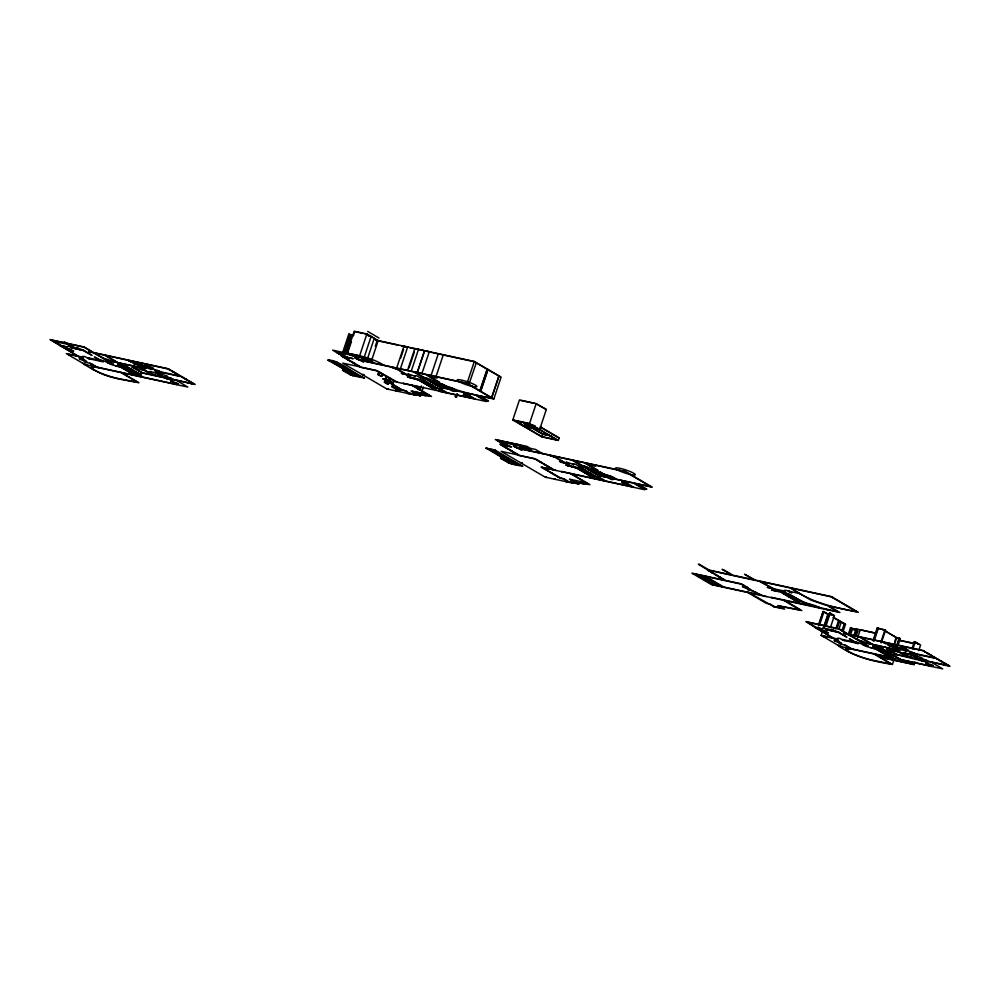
<?xml version="1.0" encoding="UTF-8"?>
<svg xmlns="http://www.w3.org/2000/svg" width="1000" height="1000" viewBox="0 0 1000 1000"><rect width="100%" height="100%" fill="white"/><g stroke="black" fill="none" stroke-linecap="round" stroke-linejoin="round"><path stroke-width="1.5" d="M392.962 380.363L376.55 370.737L360.737 367.312L341.488 356.025L348.738 334.225L353.6 335.275M343.387 353.325L349.675 334.425L350.962 335.188M344.312 353.525L350.6 334.625M345.25 353.725L351.525 334.837M362.525 357.825L350.662 355.25L346.925 353.038L354.175 331.238L366.887 333.988L378.188 340.613L371.425 360.962M347.438 353.363L351.388 341.75M353.237 335.925L354.688 331.562L363.013 333.375M366.887 333.988L359.625 355.788L370.938 362.425L467.05 383.275L493.837 398.975L501.087 377.163L474.3 361.475L377.262 340.412L374.65 338.888M364.325 356.812L371.1 336.463L370.175 336.262M367.5 358.675L374.275 338.325L366.55 334.137M375.325 346.225L376.775 341.875M382.587 373.938L381.763 376.425L380.825 376.225L377.85 374.475L378.675 371.987M381.763 376.425L378.775 374.675L379.613 372.188M389 382.15L388.325 384.188L387.388 383.988L384.412 382.238L385.087 380.213M386.213 376.413L385.163 379.588L388.137 381.337L389.062 381.538L390.125 378.35M387.15 376.613L386.087 379.787L389.062 381.538M388.325 384.188L385.337 382.45L386.025 380.412M387.388 383.988L388.062 381.95M388.137 381.337L388.837 379.212M393.9 380.562L393.075 383.038L390.1 381.3L390.913 378.825M400.65 358.175L403.55 349.462M400.3 388.787L399.725 390.55L394.9 388.512L391.925 386.763L392.625 384.625M399.725 390.55L392.85 386.962L393.562 384.825M395.825 388.713L396.538 386.575M396.737 388.8L397.325 387.038M418.6 349.425L414.875 348.612L407.525 370.363M409.087 367.8L414.4 351.812M425.138 351.025L424.538 350.675L417.287 372.475L424.637 350.737L429.288 351.737L421.938 373.488M417.863 389.412L418.825 386.512M418.787 389.625L419.762 386.712M419.975 390.312L421.425 385.962M421.938 391.463L423.387 387.1M431.087 375.475L438.338 353.663L438.938 354.012M436.05 376.55L443.3 354.738L443.888 355.087M457.512 394.175L456.55 397.038L455.962 396.688L456.925 393.775M467.05 383.275L474.3 361.475M469.412 382.975L476.337 362.663L475.4 362.463M487.188 369.087L479.938 390.887L487.35 369.113L486.413 368.913M487.887 369.487L480.625 391.287L488.038 369.525L487.113 369.325M498.9 375.938L491.637 397.75L499.05 375.975L498.125 375.775M540.513 426.95L559.163 437.875L558.312 440.425L541.575 436.788L512.8 419.925L519.45 399.938L536.188 403.575L546.312 409.5L539.663 429.487L523.775 426.037M558.312 440.425L529.538 423.562L536.188 403.575M556.825 439.9L541.95 436.662L542.8 434.125L521.375 421.562L520.525 424.113L524.475 426.188M818.688 624.612L823.037 611.538L823.975 611.737L827.95 614.075L823.6 627.15M818.363 626.1L823.2 611.562M819.613 624.812L823.975 611.737M839.812 646.325L821.15 635.388L822.613 631.038M824.963 624.475L828.35 614.3L834.388 615.612L830.525 627.238M825.238 626.112L829.587 613.025L834.388 615.612M825.863 626.25L830.212 613.162M835.75 629.062L838.65 620.337M836.838 627.962L839.262 620.7M837.225 628.188L839.65 620.925M838.913 629.175L841.325 621.912L840.55 621.737M841.888 630.925L844.312 623.65L843.375 623.45M843.075 631.625L845.5 624.35L833.5 617.325M848.1 634.913L850.525 627.638L857.7 631.5L856.25 635.862M849.038 635.112L851.45 627.837M850.225 635.812L852.638 628.538L850.525 627.638M853.688 636.1L855.612 630.288L854.688 630.087M855.325 635.662L856.775 631.3L852.862 628.95M857.487 638.138L860.288 629.725L876.425 633.225M872.987 640.625L877.175 628.013L884.95 629.875L885.55 630.225L881.35 642.837M873.6 640.763L877.8 628.15M874.087 641.05L878.288 628.438M880.75 642.5L884.95 629.875M894.7 641.712L896.1 637.5L882.6 629.587L877.175 628.013M894.388 644.65L896.725 637.638L883.225 629.725L885.55 630.225M896.712 645.15L899.05 638.138L896.725 637.638M897.337 645.288L899.663 638.275L900.25 638.625L897.925 645.625M862.212 642.175L848.938 634.688L859.475 636.975L871.975 644.3L867.175 643.25A6.2 0.938 18.4 0 0 859.038 640.312L868.3 646.025L863.025 644.887A5.812 0.875 18.4 0 0 870.65 647.638L876.075 649.212L889.575 657.125L838.875 646.125C854.688 657.013 873.763 661.525 892.425 664.438L894.287 658.825M911.975 648.675L914.312 641.675L915.238 641.875L920.6 645.013L918.737 650.612M912.913 648.875L915.238 641.875M892.425 664.438L880.25 657.3L914.075 664.638L915 661.825M852.55 629.075L856.762 629.087L875.962 633.35M156.175 372.8L164.3 377.562L172.062 378.65A6.2 0.938 18.4 0 1 174.375 379.75L195.125 384.475L168.337 368.775L93.775 352.6L84.262 347.013L50 339.588L59.525 345.163M922.425 659.675L926.15 660.2A5.812 0.875 18.4 0 0 919.45 657.925A5.812 0.875 18.4 0 0 921.737 657.613L911.038 654.6L919.175 659.375L926.925 660.45A6.2 0.938 18.4 0 1 929.25 661.562L950 666.275L923.213 650.575L848.65 634.4L839.125 628.825L805.8 621.587L832.312 637.812L821.15 635.388M347.675 357.375L341.725 356.175M336.587 352.5L340 353.237M342.537 354.812L339.2 354.025M500.4 442.088L503.8 442.887M506.337 444.462L500.625 442.2M167.55 377.863L171.275 378.387A5.812 0.875 18.4 0 0 164.575 376.125A5.812 0.875 18.4 0 0 166.863 375.8L149.975 371.45A5.812 0.875 18.4 0 1 148.3 372.188L144.925 370.213M98.888 367.55L92.725 366.675L90.763 367.537C104.3 377.738 122.8 379.525 138.925 382.75L121.287 372.4M853.763 649.35L846.025 648.7L845.638 649.35L848.4 651.7M339.012 353.525L338.162 353.338L338.988 353.488M503.95 443.375L504.9 443.6L504.012 443.425M363.825 358.25L362.912 358.062L363.85 358.263A6.2 0.938 18.4 0 1 370.988 360.688A6.2 0.938 18.4 0 1 372.25 362.275L367.025 360.125L370.225 362M419.588 395.637L420.487 395.825L417.337 393.975M522.188 446.45L521.287 446.262L522.212 446.463A6.2 0.938 18.4 0 1 529.362 448.875A6.2 0.938 18.4 0 1 530.612 450.475L524.462 448.125M577.95 483.837L578.862 484.025L575.712 482.175M364.375 333.663L367.475 334.338M367.15 335.288L369.325 335.763M368.537 335.763L369.775 336.025M404.025 346.262L407.75 347.062M350.262 334.775L353.162 335.412M375.838 340.325L398.325 345.2M401.725 345.95L408.237 347.362L407.65 347.013L400.387 368.812M409.663 347.663L417.85 349.438M431.962 352.5L418.5 349.363L411.238 371.163M433.038 352.738L473.963 361.613L500.487 376.825M346.925 353.038C359.812 355.688 372.75 358.263 383.963 365.25M350.012 354.875L339.237 352.537L347.375 357.312M362.075 357.562L350.913 355.15L348.137 353.512M341.488 356.025L352.575 358.438L353.162 358.787L343.013 356.575L361.075 367.163L376.875 370.588L397.562 382.262M342.775 356.788L345.75 358.525M347.337 359.462L350.312 361.2M351.9 362.137L354.875 363.875M420.025 377.688L426 379.125L439.888 387.262L463.137 392.312L473.85 398.587L436.962 390.588L416.925 378.837L407.312 376.763L418.387 379.925L436.337 390.45L403.175 383.263L403.775 383.6M438.787 382.163L425.788 374.538L414.625 372.125L428.013 379.562L424.637 377.587A5.812 0.875 18.4 0 1 432.262 380.337L438.088 381.75M426.5 379.412L427.425 379.625M356.463 364.812L359.45 366.55M520.975 400.487L534.362 403.4M430.062 381.512L431 381.712M441.962 384.012C457.65 391.625 475 394.95 492.312 398.425L466.712 383.425L426.712 374.738L439.712 382.362L433.825 381.075A6.2 0.938 18.4 0 0 441.962 384.012L442.65 384.425L437.488 382.75A4.65 0.7 18.4 0 0 438.162 383.45L438.55 383.688M438.162 383.45L431.488 382L426.925 379.325M417.188 379L423.7 380.412M438.713 383.713L437.775 383.512L445.037 385.825L441.875 384.263M359.938 366.85L342.738 363.113L386.788 388.925L415.15 395.075L414.062 394.438M329.738 360.588L337.175 362.2M418.312 379.65L424.825 381.062M328.275 360.412L330.125 360.812M419.35 380.262L425.863 381.675M433.338 383.425L434.275 383.625M420.4 380.875L426.9 382.287M421.438 381.488L427.95 382.9M422.488 382.1L428.988 383.512M436.312 385.175L437.25 385.375M423.525 382.713L430.025 384.125M546.312 409.5L535.85 403.725M424.562 383.312L431.075 384.725M425.6 383.925L432.113 385.337M426.65 384.538L433.15 385.95M493.837 398.975L464.075 392.512L475.375 399.137M427.688 385.15L434.2 386.562M377.85 374.475L378.775 374.675M477.312 396.15L481.962 397.163L488.512 401L483.862 399.988M428.725 385.763L435.238 387.175M429.775 386.375L436.275 387.788M430.812 386.987L440.8 389L447.35 392.837M470.387 396.55L464.487 395.275A7.362 1.113 18.4 0 1 466.613 394.35M344.113 370.462L355.487 372.925M387.587 379.875L382.713 378.812L401.763 389.975L405.025 390.688L410.975 394.175M383.3 379.162L388.075 380.2M393.462 381.362L420.5 387.238M439.263 391.3L486.538 401.562L475.225 394.938M343.237 370.637L345.1 371.037M390.1 381.3L389.162 381.087L393.075 383.038M455.962 396.688L455.025 396.488L456.55 397.038M350.05 374.625L351.912 375.025M384.412 382.238L385.337 382.45M352.9 375.613L354.663 376M356.525 376.4L358.387 376.8M360.225 377.2L362.1 377.612M391.925 386.763L392.85 386.962M423.738 394.525L429.988 395.887M406.062 391.2L406.75 391.35L402.088 389.825L384.237 379.363M416.413 393.775L426.025 395.863L421.85 393.425L412.238 391.337L418.988 395.288L409.237 393.062M417.938 394.325L431.512 396.438L413.062 385.625M409.888 393.537L420.487 395.825M512.8 419.925L529.538 423.562M513.4 420.275L529.212 423.7L557.388 440.213M524.7 423.512L535.112 425.775M534.237 425.8L525.288 423.862L524.45 426.413L529.3 428.338L526.325 426.6M526.925 426.95L540.25 429.837L541.1 427.3L540.175 427.088L557.675 437.35M542.8 434.125L551.725 436.062M543.35 434.45L525.65 424.412M544.837 434.762L547.812 435.412M558.225 437.675L559.163 437.875M53.375 341.225L68.225 344.438M54.5 341.875L55.438 342.075M71.912 346.538L68.2 345.725L71.775 347.825M57.475 343.625L58.412 343.825M73.112 347.238L77.6 348.212M518.85 444.837L496.838 440.062L506.362 445.637M146.775 364.312L168 368.925L180.5 376.25L155.15 370.6M59.988 345.775L60.912 345.975M169 369.5L169.925 369.7M520.363 445.725L509.2 443.3L507.1 442.062M502.7 442.062L520.837 446M138.375 364.538A5.812 0.875 18.4 0 0 130.75 361.788L127.55 360.15L105.538 355.363L118.038 362.7L143.375 368.05M62.362 347.175L63.288 347.375M100.1 359.9A5.812 0.875 18.4 0 1 107.725 362.663L111.912 363.562L93.462 352.75L89.275 351.85L88.663 351.488L92.85 352.4L83.925 347.163L52.45 340.337L61.388 345.562L67.4 347.1L61.8 346.1A5.425 0.825 18.4 0 0 68.913 348.663L73.713 351.25L67.275 349.712L60.125 345.513L66.137 347.038M171.975 371.25L172.9 371.45M172.763 371.712L173.7 371.912M152.325 367.575L143.425 365.788L137.475 362.3L146.15 364.175L149.35 365.825L148.725 365.688A5.812 0.875 18.4 0 0 147.05 366.425M175.75 373.462L176.675 373.663M141.975 366.425L133.1 363.4L142.8 365.65L136.85 362.163L128.162 360.275L130.75 361.788M149.412 368.038L151.975 368.738A6.2 0.938 18.4 0 1 160.113 371.675L154.537 370.462L161.5 372.488A6.2 0.938 18.4 0 1 159.713 373.275L159.488 373.375M176.537 373.925L177.463 374.125M517.475 447.95L521.663 448.862M522.45 449.025L526.638 449.938M516.525 447.85L625.413 471.475L652.2 487.175L598.263 475.462L584.362 467.325L578.787 466.112L575.413 464.137A5.812 0.875 18.4 0 0 573.737 464.875A5.812 0.875 18.4 0 0 566.112 462.125L569.487 464.1L561.112 462.275L559.525 461.35L563.562 462.225L555.425 457.463L548.812 455.075L519.675 448.75L522.05 450.138L521.35 449.988L513.2 445.9L517.663 448.312M501.15 444.988L504.125 446.725M179.513 375.662L180.45 375.863M107.338 360.375L94.062 352.875L104.612 355.163L117.112 362.488L112.3 361.45A6.2 0.938 18.4 0 0 104.162 358.512L113.425 364.225L108.15 363.075A5.812 0.875 18.4 0 0 115.775 365.838L124.2 367.837M182.087 377.175L183.025 377.375M505.712 447.663L508.688 449.4M145.325 370.45L131.838 367.512M185.075 378.925L186 379.125M185.863 379.387L186.788 379.588M97.025 367.137L90.775 363.475L85.188 362.262A5.812 0.875 18.4 0 1 86.862 361.538A5.812 0.875 18.4 0 1 79.237 358.775L84.825 359.988L78.975 356.562L83.387 357.375L78.587 356.337L67.675 349.938M88.038 358.387L88.812 358.55L87.225 357.625L100.25 360.45L94.4 357.025L95.013 357.15L103.462 361.875L88.425 358.612L85.062 356.637A5.812 0.875 18.4 0 0 83.387 357.375M119.575 365.125L126.088 366.538M120.625 365.737L127.125 367.15M510.275 450.337L513.25 452.075M121.662 366.35L128.175 367.762M68.662 354.988L70.525 355.387L68.737 354.338L78.037 356.362L83.888 359.787M79.725 357.35L80.65 357.55M188.837 381.138L189.775 381.337M122.7 366.962L129.213 368.375M569.087 463.862L565.675 463.125L553.775 456.15L572.062 460.112L583.975 467.088L578.387 465.887M585.988 467.525L573 460.312L584.163 462.738L598.088 470.562L585.087 462.938L625.075 471.625L650.675 486.625M596.925 471.875L589.862 470.2L583.013 465.788A5.812 0.875 18.4 0 1 590.638 468.537L596.062 469.712M134.312 368.062L142.45 372.825L156.788 375.675A5.812 0.875 18.4 0 0 149.162 372.925L144.075 370.175M189.638 381.6L190.562 381.8M596.462 469.95L590.638 468.537M123.75 367.575L130.25 368.988M584.862 467.612L585.788 467.812M82.7 359.087L83.625 359.288M124.15 368.05L121.825 367.537L135.325 375.462L175.15 384.087L172.763 382.7L178.35 383.913A5.812 0.875 18.4 0 0 170.725 381.15A5.812 0.875 18.4 0 0 172.4 380.425L164.438 377.812L140.562 372.638L142.025 372.8L133.688 367.925M124.787 368.188L131.3 369.6M125.825 368.787L132.338 370.2M514.837 453.013L517.812 454.75M192.613 383.338L193.538 383.537M126.875 369.4L133.375 370.812M174.375 379.75L193.6 383.925L181.1 376.6L156.537 371.413M187.9 382.863L192.55 383.875M588.438 469.712L589.362 469.913M127.912 370.012L134.425 371.425M575.562 467.2L582.425 468.587L602.463 480.337M596.525 471.65A4.65 0.7 18.4 0 1 595.862 470.95L601.025 472.625L600.325 472.212C605.3 475.387 611.538 475.35 616.263 479.15M597.075 471.912L596.15 471.712L603.4 474.025L600.25 472.45M128.95 370.625L135.463 372.038M518.312 455.037L501.1 451.312L545.15 477.125L573.513 483.275L572.425 482.638M576.675 467.85L583.188 469.263M488.1 448.787L495.538 450.4M130 371.238L136.5 372.65M486.637 448.612L488.5 449.012M577.725 468.462L584.225 469.875M591.712 471.625L592.638 471.825M131.037 371.85L137.55 373.263M578.763 469.075L585.275 470.487M132.075 372.45L138.963 373.875M537.05 460.188L537.975 460.387M139.362 374.1L124.975 365.887M579.8 469.688L586.312 471.1M91.037 363.975L91.962 364.175M133.5 373.3L140.625 374.85L125.55 366.012M580.85 470.3L587.35 471.712M594.688 473.375L595.612 473.575M133.887 373.525L141.637 375.213L126.163 366.138L117.8 364.325L137.65 375.962M581.888 470.913L588.4 472.325M540.025 461.938L540.95 462.137M582.925 471.512L589.438 472.925M82.55 363.125L86.788 364.925M94.012 365.725L94.938 365.925M583.975 472.125L590.475 473.537M597.863 475.238L651.6 486.825M585.013 472.738L591.525 474.15M121.875 372.75L187.838 387.062L176.525 380.438M586.05 473.35L592.562 474.762M544.587 464.613L545.513 464.812M587.1 473.963L593.6 475.375M635.688 484.35L640.337 485.363L646.875 489.2L642.225 488.188M588.138 474.575L594.65 475.988M595.913 476.5L599.163 477.2L605.712 481.037M589.175 475.175L596.312 476.725M547.562 466.35L548.488 466.55M548.35 466.812L549.288 467.013M628.75 484.75L622.863 483.475A7.362 1.113 18.4 0 1 624.975 482.55M551.337 468.562L552.263 468.762M504.038 458.925L513.65 461.012M502.475 458.663L504.237 459.038M506.1 459.45L507.962 459.85L489.963 449.188M509.8 460.25L511.675 460.65L493.675 449.988M555.337 470.112L541.075 467.013L560.125 478.175L563.387 478.888L569.338 482.375M633.15 486.987L595.325 478.787L575.288 467.038L565.675 464.95L576.75 468.125L594.712 478.65L561.55 471.45L562.137 471.8M501.613 458.837L503.462 459.237M541.675 467.362L644.912 489.762L633.6 483.137M543.462 468.413L544.388 468.612M546.438 470.15L547.362 470.35M508.413 462.825L510.275 463.225M509.05 463.113L500.412 458.137L511.463 463.925M513.025 464.188L509.038 462.962M516.75 465L513.225 464.312L486.062 448.05M520.475 465.812L516.95 465.112L507.762 459.738M551 472.825L551.925 473.025M553.975 474.575L554.9 474.775M554.763 475.037L555.7 475.238M557.737 476.775L558.675 476.987M560.462 478.025L563.725 478.738L568.587 481.587L577.35 483.488L570.612 479.538M582.1 482.725L588.362 484.087M574.775 481.975L584.388 484.062L580.225 481.625M576.3 482.525L589.888 484.637L571.438 473.825M568.25 481.737L578.862 484.025M832.175 597.438L833.413 597.712M708.5 570.837L709.737 571.112M711.475 572.587L712.712 572.863M712.275 573.05L713.512 573.325M715.25 574.8L716.488 575.062M716.038 575.262L717.275 575.525M719.013 577L720.25 577.275M789.925 592.25L791.875 592.812L789.488 591.413M719.812 577.475L721.05 577.737M722.788 579.212L724.025 579.487M772.175 597.8L771.375 597.337L819.338 607.45A5.812 0.875 18.4 0 0 811.712 604.7C798.45 601.8 788.4 590.7 774.062 590.562L771.587 590.025L781.025 592.288L800.362 603.625M782.45 592.788L788.95 594.2M692.712 573.6L741.075 584.1L759.137 594.675L710.775 584.188M783.438 593.362L789.95 594.775M784.425 593.95L790.938 595.363M742.613 585L743.85 585.275M785.425 594.525L791.938 595.938M786.413 595.112L792.925 596.525M787.4 595.688L793.913 597.1M745.588 586.75L746.825 587.013M788.4 596.275L794.912 597.688M855.288 610.988L856.525 611.25M788.462 596.65L795.9 598.263M790.387 597.438L796.888 598.85M791.375 598.013L797.887 599.425M792.362 598.6L798.875 600.013M793.363 599.175L799.862 600.588M794.35 599.763L800.863 601.175M794.412 600.138L801.85 601.75M754.613 592.038L755.863 592.3M811.712 604.7C800.625 603.6 792.987 593.713 781.95 592.487L795.337 600.337M757.6 593.775L758.838 594.05M783.962 600.062L801.812 610.538L779.775 606.263L784.638 609.113L774.062 606.812L748.275 592.325M769.2 603.962L766.287 603.337L747.837 592.525M845.5 624.35L838.713 620.725M895.913 637.675L900.25 638.625M899.875 640.3L915.1 643.6M918.138 644.262L919.075 644.463L914.312 641.675M900.013 640.55L913.25 643.413M856.775 631.3L857.7 631.5M809.375 623.688L810.3 623.888M812.35 625.425L813.275 625.625M827.987 629.038L832.475 630.013M814.987 627.312L821.012 628.85M814.85 627.587L815.788 627.788M923.875 651.312L924.8 651.513M896.85 648.225L887.975 645.2L893.25 646.35A5.812 0.875 18.4 0 0 885.625 643.6L882.425 641.95L860.413 637.175L872.913 644.5L899.663 650.45L867.175 643.25M906.575 649.237L898.3 647.588L892.337 644.1L901.025 645.987L904.225 647.625L901.637 646.125L922.875 650.725L935.375 658.05L909.4 652.275L916.375 654.3A6.2 0.938 18.4 0 1 914.587 655.075C887.387 649.8 916.1 654.312 918.562 659.237L907.013 656.475M817.237 628.975L818.162 629.175M866.787 645.375L848.337 634.562L843.538 633.288L847.725 634.2L838.8 628.962L807.325 622.137L816.263 627.375L822.275 628.9L816.675 627.9A5.425 0.825 18.4 0 0 823.787 630.475L828.587 633.05L822.55 631.75L839.7 641.8L834.112 640.588A5.812 0.875 18.4 0 0 841.737 643.337A5.812 0.875 18.4 0 0 840.062 644.075L845.65 645.288L851.9 648.95M926.85 653.05L927.775 653.25M927.638 653.512L928.575 653.725M930.612 655.263L931.55 655.462M904.287 649.837L906.85 650.55A6.2 0.938 18.4 0 1 914.987 653.487M931.413 655.725L932.337 655.925M934.388 657.475L935.312 657.675M936.963 658.988L937.9 659.188M939.938 660.725L940.875 660.925M854.737 642.325L856.712 643.188M900.188 652.25L899.575 652.113L904.038 654.725A5.812 0.875 18.4 0 1 911.663 657.487L897.325 654.625L889.188 649.862L898.95 651.975L904.038 654.725M874.45 646.938L880.962 648.35M940.738 661.188L941.663 661.4M833.462 638.138L838.263 639.188A5.812 0.875 18.4 0 1 839.938 638.45L843.3 640.413M842.913 640.188L855.938 643.012M855.7 643.112L858.337 643.675L854.975 641.712A5.812 0.875 18.4 0 1 862.6 644.463L867.675 645.9M875.5 647.55L882 648.962M823.538 636.788L825.4 637.188L823.612 636.15L832.913 638.162L838.763 641.587M876.538 648.15L883.05 649.562M943.713 662.938L944.638 663.138M877.575 648.763L884.087 650.175M944.513 663.4L945.438 663.6M870.65 647.638L879.075 649.65M878.625 649.375L885.125 650.788M879.013 649.85L876.688 649.35L890.2 657.262L892.525 657.763L872.663 646.125L881.038 647.95L900.875 659.575M879.663 649.987L886.175 651.4M880.7 650.6L887.212 652.013M947.487 665.15L948.413 665.35M881.75 651.213L888.25 652.625M929.25 661.562L948.475 665.725L935.975 658.4L911.413 653.225M882.788 651.812L889.3 653.225M883.825 652.425L890.337 653.838M884.875 653.037L891.375 654.45M885.913 653.65L892.425 655.062M886.95 654.262L894.237 655.913M837.425 644.925L841.663 646.725M900.263 659.438L930.025 665.9L927.638 664.5L933.225 665.713A5.812 0.875 18.4 0 0 925.6 662.962A5.812 0.875 18.4 0 0 927.275 662.225L895.037 654.212L896.9 654.613C873.15 644.038 896.625 650.45 903.162 653.988A5.812 0.875 18.4 0 0 904.837 653.263M351.25 361.75L352.238 361.987M509.613 449.95L510.613 450.188M421.688 381.863L431.538 384.775M580.05 470.062L589.9 472.975M520.913 424.363L524.425 426.188M355.288 357.962L359.288 360.112M347.812 353.225L348.537 353.6M404.525 346.55L403.925 346.2L396.675 368M638.787 485.025L645.325 488.862M637.238 484.688L643.775 488.525M526.438 422.887L529.45 424.65L526.112 423.038M536.562 428.812L531.712 426.312L535.625 428.612M480.412 396.825L486.962 400.662M367.725 331.45L379.038 338.075M478.862 396.488L485.412 400.325M622.438 480.712L633.75 487.337M621.512 480.513L632.225 486.788M931.4 662.237L942.712 668.875L874.887 654.15L879.65 656.95L912.537 664.087L907.788 661.287M590.05 464.012L593.225 465.875A6.2 0.938 18.4 0 0 595.013 465.1M615.337 478.95L610.575 476.163L599.725 473.8L604.487 476.6M924.287 660.475L924.887 660.825L920.238 659.825L922.625 661.213M514.325 420.475L541.95 436.662M906.85 650.55L904.275 649.038L907.987 649.837L901.925 648.238A5.812 0.875 18.4 0 1 903.6 647.5M914.587 655.075L916.475 656.188M928.575 664.7L931.55 666.45M800.575 589.9L801.363 590.375M607.863 477.55L610.837 479.3A5.812 0.875 18.4 0 0 612.513 478.562M604.062 476.575L595.525 471.575L590.262 470.438L598.787 475.438M795.612 588.825L796.413 589.3M431.675 375.825L434.85 377.675A6.2 0.938 18.4 0 0 436.637 376.9M885.625 643.6L883.037 642.087L891.725 643.962L897.675 647.45L888.6 645.337M799.638 593.475L790.212 587.95L760.138 581.425L773.65 588.713M826.4 609.275L827.2 609.738M449.5 389.35L452.475 391.1A5.812 0.875 18.4 0 0 454.15 390.363M597.537 476.85L604.087 480.688M829.587 613.025L833.375 615.25M581.8 468.45L595.688 476.587M818.962 607.663L819.762 608.125M790.85 592.45L788.475 591.05L800.025 593.7L811.038 600.163L827.362 605.6L837.875 611.763L814.688 606.438M908.713 661.5L914.075 664.638M823.037 611.538L828.062 614.475M833.088 617.425L838.125 620.375M425.6 378.9L413.7 371.912L395.412 367.95L407.312 374.925M790.325 592.475L787.15 590.612A6.2 0.938 18.4 0 0 784.987 591.163M439.175 388.65L445.725 392.488M420.425 377.912L417.05 375.938A5.812 0.875 18.4 0 0 415.375 376.675A5.812 0.875 18.4 0 0 407.75 373.925L411.112 375.9L401.163 373.15L406.388 374.725M804.175 602.775L808.737 605.438M444.087 392.137L423.438 380.25L437.325 388.4M880.425 647.812L900.85 659.788M879.85 647.688L893.65 655.788M873.288 646.263L893.725 658.238M542.325 453.45L535.487 449.438L530.212 448.288L526.938 446.375L495.312 439.513L505.438 445.438M772.712 588.513L759.2 581.225L708.05 570.125L725.713 580.475L741.525 583.9L748.363 587.913L742.475 586.638A5.812 0.875 18.4 0 0 750.1 589.388A5.812 0.875 18.4 0 0 748.425 590.125C755.125 590.625 760.037 595.712 766.587 596.587M405.188 374.025L397.05 369.263L390.45 366.875L361.3 360.55L363.688 361.95L362.987 361.788L354.825 357.7L358.85 359.8L370.012 362.212L359.3 355.938L332.638 350.15L343.35 356.438M769.7 588L770.4 588.413M769.087 587.875L775.05 589.425A5.812 0.875 18.4 0 1 773.375 590.15M402.175 373.525L402.975 373.988M767.225 587.463L785 591.175M570.5 473.612L588.95 484.438M519.188 444.688L529.312 450.625M518.263 444.487L528.375 450.412M838.575 632.212L831.287 629.312L834.862 631.413M857.325 643.325L849.887 638.962L849.262 638.825L855.125 642.25L842.1 639.425L843.688 640.362M783.512 600.262L800.088 609.975L777.738 605.525L782.6 608.375L774.5 606.613L769.65 603.775M526.925 450.112L519.575 447.337L522.75 449.2M583.038 482.925L580.7 481.562L569.462 479.125L576.663 483.338M521.95 449.038L514.6 446.262L517.775 448.125M412.137 385.425L430.588 396.238M830.362 630.438L823.075 627.537L826.637 629.625M555.15 470.062L555.938 470.462M554.1 469.837L535.25 458.787L519.438 455.363L501.375 444.775L511.538 446.987L510.938 446.637L499.85 444.225L519.1 455.513L534.913 458.938L553.162 469.637M845.088 640.662L843.112 639.8L844.312 640.5M368.562 361.912L361.2 359.137L364.375 361M424.663 394.725L422.337 393.363L411.1 390.925L418.288 395.138M357.125 355.462L359.9 357.1M500.125 440.55L510.238 446.488M571.512 482.438L572.612 483.088M363.587 360.838L356.225 358.062L359.4 359.925M503.175 442.75L505.763 444.263M823.787 630.475L827.575 632.688L822.15 631.512L814.4 626.975M350.3 353.988L353.088 355.613M542.6 467.562L561.05 478.375M567.013 481.863L565.487 481.312L566.075 481.662M844.712 645.088L850.962 648.75M413.15 394.237L414.237 394.888M555.85 479.45L554.325 478.9L554.913 479.237M339.762 353.188L342.6 354.762M408.638 393.663L407.113 393.113L407.713 393.462M337.212 352.638L339.787 354.15M546.85 477.5L545.325 476.938L545.925 477.287M397.475 391.25L395.95 390.7L396.55 391.05M511.475 460.538L522.837 466.4L494.75 449.925L485.838 448.15M491.825 449.588L509.875 460.175M388.488 389.3L386.962 388.75L387.562 389.1M509.6 460.138L518.8 465.513M487.312 448.312L515.087 464.712M705.738 576.425L723.787 587.013M703.875 576.025L721.925 586.613M702.013 575.625L720.075 586.2M700.15 575.225L718.213 585.8M335.312 361.788L353.363 372.375M353.113 372.337L364.475 378.2C353.25 373.1 338.387 359.637 327.713 360L356.725 376.512L328.938 360.112M698.288 574.812L716.35 585.4M333.45 361.388L351.512 371.975M351.238 371.938L360.425 377.312L349.387 371.538M696.438 574.412L714.488 585M331.587 360.988L349.65 371.562M694.575 574.012L712.625 584.587M342.45 370.175L353.1 375.725L350.675 374.913M342.675 370.225L350.45 374.862M151.7 367.438L153.125 368.038L149.4 367.225L151.975 368.738M169.425 378.675L170.012 379.025L165.362 378.013L167.75 379.412M159.713 373.275L161.6 374.375M173.7 382.9L176.675 384.65M155.55 372.663L163.688 377.438L152.137 374.675M144.7 370.312L149.162 372.925M142.6 369.712L140.738 369.3M118.413 364.462L138.85 376.438M112.3 361.45L144.787 368.65L138.412 366.962A6.2 0.938 18.4 0 1 140.2 366.188M112.8 364.087L107.725 362.663M115.775 365.838L121.2 367.413L134.7 375.325L84 364.312L93.525 369.9M83.7 350.412L76.413 347.512L79.987 349.6M64.237 341.763L76.225 348.787M65.775 343L75.487 348.625M68.913 348.663L72.7 350.887M54.662 341.912L57.638 343.65M50.925 339.787L77.438 356.012L66.287 353.587L84.938 364.525M89.85 363.275L96.1 366.938M773.263 606.337L774.062 606.812M893.288 648.775A6.2 0.938 18.4 0 1 895.075 647.987M853.625 629.475A17.438 2.637 18.4 0 1 857.575 629.475M858.587 629.625A17.438 2.637 18.4 0 1 860.875 630.075M137.6 382.312L117.338 378.363A17.438 2.637 18.4 0 1 94.462 370.1A17.438 2.637 18.4 0 1 99.475 367.9L120.95 372.55L137.6 382.312M891.1 664L872.212 660.163A17.438 2.637 18.4 0 1 849.325 651.9A17.438 2.637 18.4 0 1 854.35 649.7L873.962 653.95L891.1 664M350.188 335.012L348.738 334.225L350.1 335M394.475 367.75L391.062 367.013L396.662 369.025L394.475 367.75M416.9 379.05L408.688 377.275L417.987 379.7L416.9 379.05M437.163 383.375L431.887 382.238L440.425 387.238L445.688 388.375L437.163 383.375M445.438 386.05L440.163 384.913L446.025 386.4L445.438 386.05M452.2 387.962L441.35 385.613L446.112 388.4L456.962 390.75L452.2 387.962M363.488 374.65L362.562 374.438L364.087 374.988L363.488 374.65M84.012 350.475L71.463 347.75L83.387 350.562L92.037 355.412L84.012 350.475M148.775 367.1L138.238 364.812L144.35 367.812A4.65 0.7 18.4 0 0 145.688 367.225A4.65 0.7 18.4 0 0 151.788 369.438L148.775 367.1M552.85 455.95L549.438 455.2L555.025 457.225L552.85 455.95M89.025 358.162L88.25 357.987L90.213 358.862L89.025 358.162M100.65 360.688L99.875 360.513L101.838 361.375L100.65 360.688M563.95 462.463L560.55 461.712L564.75 462.925L563.95 462.463M575.262 467.25L567.05 465.475L576.362 467.9L575.262 467.25M603.8 474.25L598.525 473.113L604.4 474.6L603.8 474.25M521.85 462.837L520.925 462.638L522.45 463.188L521.85 462.837M699.6 564.475L698.35 564.212L724.475 580.2L691.925 573.138L711.562 584.65L839.912 612.5L828.6 605.875L858.363 612.325L831.575 596.638L755.312 580.087L744.55 574.237L754.075 579.812L732.837 575.212L723.312 569.625L722.075 569.362L731.6 574.938L709.125 570.062L699.6 564.475M831.125 596.825L791.45 588.212C810.688 602.125 833.225 607.575 856.325 611.6L831.125 596.825M838.888 632.288L826.338 629.562L838.25 632.375L846.912 637.212L838.888 632.288M903.65 648.9L893.112 646.612L899.225 649.625A4.65 0.7 18.4 0 0 900.562 649.038A4.65 0.7 18.4 0 0 906.663 651.237L903.65 648.9M472.388 386.4L470.05 385.825A10.425 1.575 18.4 0 1 460.363 382.337L458.7 381.463A10.425 1.575 18.4 0 1 461.7 380.138A10.425 1.575 18.4 0 1 475.387 385.087A10.425 1.575 18.4 0 1 472.388 386.4M630.75 474.6L628.413 474.025A10.425 1.575 18.4 0 1 618.737 470.538L617.062 469.663A10.425 1.575 18.4 0 1 620.075 468.338A10.425 1.575 18.4 0 1 633.763 473.288A10.425 1.575 18.4 0 1 630.75 474.6"/></g></svg>
